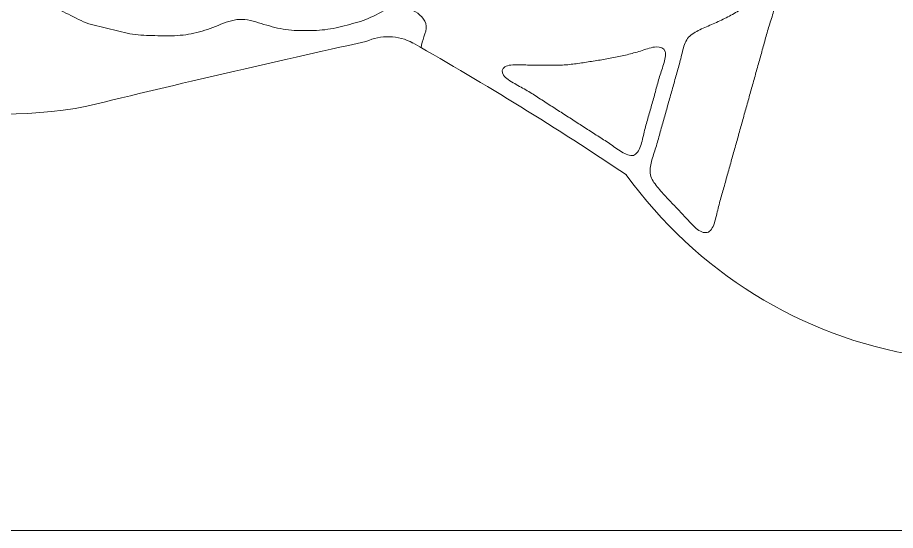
# Model space of a CAD drawing. Header units: inches. Extents: x 36 to 189, y -75 to 56.
# Drawn here: x 44.49 to 56.2, y -74.69 to -67.85 of the extents above; entities that cross this region are included whole.
import ezdxf

# ---------------------------------------------------------------- set-up
doc = ezdxf.new("R2010")
doc.units = ezdxf.units.IN
for name, color, linetype, lineweight in [('01_ORIGINAL_CAD', 7, 'Continuous', 20), ('10_EXTENSION_MASSES', 7, 'Continuous', 15), ('15_NEIGHBOURHOOD_CIRCULATION', 7, 'Continuous', 13)]:
    doc.layers.add(name, color=color, linetype=linetype, lineweight=lineweight)

# ---------------------------------------------------------------- blocks, each defined once
blk = doc.blocks.new('OPTION_07_SCALES')
at = {"layer": '01_ORIGINAL_CAD'}
blk.add_line((71.442, 17.312), (36.248, 17.312), dxfattribs=at)
for centre, radius, start, end in [((44.306, 28.951), 6.083, 233.183, 280.5392), ((49.433, 23.211), 0.689, 61.2688, 115.2094), ((83.889, -134.15), 161.762, 102.40484, 103.75801), ((27.349, -15.654), 45.391, 56.1832, 60.407), ((57.468, 25.543), 5.979, 215.6658, 260.7622)]:
    blk.add_arc(centre, radius, start, end, dxfattribs=at)
at = {"layer": '10_EXTENSION_MASSES'}
for points, knots in [([(53.427, 23.875), (53.462, 23.922), (53.513, 23.953), (53.569, 23.982), (53.625, 24.01), (53.686, 24.035), (53.745, 24.061), (53.805, 24.087), (53.863, 24.113), (53.921, 24.142), (53.978, 24.17), (54.034, 24.199), (54.087, 24.233), (54.141, 24.266), (54.192, 24.303), (54.247, 24.341), (54.303, 24.379), (54.362, 24.418), (54.422, 24.438), (54.481, 24.457), (54.539, 24.458), (54.567, 24.425), (54.595, 24.393), (54.593, 24.328), (54.58, 24.263), (54.567, 24.198), (54.542, 24.132), (54.522, 24.069), (54.501, 24.006), (54.485, 23.945), (54.468, 23.884), (54.451, 23.823), (54.434, 23.761), (54.417, 23.699), (54.4, 23.637), (54.382, 23.575), (54.365, 23.513), (54.348, 23.451), (54.33, 23.39), (54.313, 23.328), (54.296, 23.266), (54.278, 23.204), (54.261, 23.142), (54.244, 23.08), (54.227, 23.018), (54.209, 22.956), (54.192, 22.895), (54.175, 22.833), (54.157, 22.771), (54.14, 22.709), (54.123, 22.647), (54.106, 22.585), (54.088, 22.523), (54.071, 22.462), (54.054, 22.4), (54.036, 22.338), (54.019, 22.276), (54.002, 22.214), (53.985, 22.152), (53.967, 22.09), (53.95, 22.028), (53.933, 21.966), (53.915, 21.904), (53.898, 21.843), (53.88, 21.782), (53.862, 21.721), (53.846, 21.658), (53.831, 21.595), (53.817, 21.529), (53.799, 21.463), (53.78, 21.398), (53.757, 21.332), (53.72, 21.303), (53.682, 21.274), (53.629, 21.282), (53.578, 21.314), (53.528, 21.345), (53.48, 21.4), (53.434, 21.451), (53.388, 21.501), (53.344, 21.548), (53.301, 21.594), (53.257, 21.64), (53.213, 21.685), (53.169, 21.732), (53.125, 21.779), (53.081, 21.828), (53.039, 21.878), (52.996, 21.928), (52.956, 21.979), (52.938, 22.035), (52.921, 22.09), (52.926, 22.151), (52.94, 22.212), (52.954, 22.274), (52.977, 22.337), (52.997, 22.399), (53.017, 22.461), (53.034, 22.523), (53.051, 22.585), (53.068, 22.646), (53.085, 22.708), (53.102, 22.77), (53.12, 22.832), (53.137, 22.894), (53.155, 22.956), (53.172, 23.018), (53.189, 23.079), (53.207, 23.141), (53.224, 23.203), (53.242, 23.265), (53.259, 23.327), (53.277, 23.388), (53.295, 23.449), (53.311, 23.512), (53.328, 23.574), (53.343, 23.638), (53.359, 23.702), (53.375, 23.765), (53.393, 23.828), (53.427, 23.875)], [0, 0, 0, 0, 0.025, 0.025, 0.025, 0.05, 0.05, 0.05, 0.075, 0.075, 0.075, 0.1, 0.1, 0.1, 0.125, 0.125, 0.125, 0.15, 0.15, 0.15, 0.175, 0.175, 0.175, 0.2, 0.2, 0.2, 0.225, 0.225, 0.225, 0.25, 0.25, 0.25, 0.275, 0.275, 0.275, 0.3, 0.3, 0.3, 0.325, 0.325, 0.325, 0.35, 0.35, 0.35, 0.375, 0.375, 0.375, 0.4, 0.4, 0.4, 0.425, 0.425, 0.425, 0.45, 0.45, 0.45, 0.475, 0.475, 0.475, 0.5, 0.5, 0.5, 0.525, 0.525, 0.525, 0.55, 0.55, 0.55, 0.575, 0.575, 0.575, 0.6, 0.6, 0.6, 0.625, 0.625, 0.625, 0.65, 0.65, 0.65, 0.675, 0.675, 0.675, 0.7, 0.7, 0.7, 0.725, 0.725, 0.725, 0.75, 0.75, 0.75, 0.775, 0.775, 0.775, 0.8, 0.8, 0.8, 0.825, 0.825, 0.825, 0.85, 0.85, 0.85, 0.875, 0.875, 0.875, 0.9, 0.9, 0.9, 0.925, 0.925, 0.925, 0.95, 0.95, 0.95, 0.975, 0.975, 0.975, 1, 1, 1, 1]), ([(50.973, 23.386), (50.945, 23.428), (50.952, 23.474), (50.992, 23.498), (51.032, 23.523), (51.104, 23.525), (51.172, 23.525), (51.24, 23.524), (51.303, 23.521), (51.365, 23.52), (51.427, 23.518), (51.488, 23.519), (51.55, 23.519), (51.612, 23.519), (51.675, 23.517), (51.737, 23.52), (51.799, 23.522), (51.86, 23.529), (51.92, 23.536), (51.981, 23.544), (52.042, 23.554), (52.102, 23.563), (52.163, 23.572), (52.223, 23.582), (52.284, 23.592), (52.344, 23.602), (52.404, 23.613), (52.464, 23.625), (52.524, 23.637), (52.584, 23.65), (52.642, 23.665), (52.701, 23.679), (52.759, 23.696), (52.822, 23.716), (52.884, 23.737), (52.95, 23.761), (53.007, 23.764), (53.064, 23.766), (53.112, 23.746), (53.127, 23.703), (53.142, 23.66), (53.125, 23.593), (53.106, 23.529), (53.087, 23.465), (53.066, 23.405), (53.048, 23.345), (53.03, 23.285), (53.014, 23.226), (52.998, 23.166), (52.982, 23.106), (52.965, 23.046), (52.948, 22.986), (52.931, 22.926), (52.914, 22.866), (52.897, 22.807), (52.88, 22.748), (52.863, 22.69), (52.848, 22.627), (52.834, 22.564), (52.822, 22.498), (52.8, 22.439), (52.779, 22.38), (52.748, 22.329), (52.704, 22.316), (52.66, 22.304), (52.602, 22.331), (52.547, 22.364), (52.491, 22.397), (52.439, 22.438), (52.386, 22.474), (52.334, 22.51), (52.282, 22.542), (52.23, 22.575), (52.178, 22.608), (52.126, 22.642), (52.073, 22.676), (52.021, 22.709), (51.969, 22.743), (51.917, 22.777), (51.864, 22.811), (51.812, 22.844), (51.76, 22.878), (51.707, 22.912), (51.655, 22.945), (51.603, 22.979), (51.55, 23.013), (51.498, 23.047), (51.446, 23.081), (51.394, 23.114), (51.343, 23.148), (51.289, 23.179), (51.236, 23.211), (51.181, 23.24), (51.122, 23.273), (51.063, 23.307), (51, 23.344), (50.973, 23.386)], [0, 0, 0, 0, 0.03125, 0.03125, 0.03125, 0.0625, 0.0625, 0.0625, 0.09375, 0.09375, 0.09375, 0.125, 0.125, 0.125, 0.15625, 0.15625, 0.15625, 0.1875, 0.1875, 0.1875, 0.21875, 0.21875, 0.21875, 0.25, 0.25, 0.25, 0.28125, 0.28125, 0.28125, 0.3125, 0.3125, 0.3125, 0.34375, 0.34375, 0.34375, 0.375, 0.375, 0.375, 0.40625, 0.40625, 0.40625, 0.4375, 0.4375, 0.4375, 0.46875, 0.46875, 0.46875, 0.5, 0.5, 0.5, 0.53125, 0.53125, 0.53125, 0.5625, 0.5625, 0.5625, 0.59375, 0.59375, 0.59375, 0.625, 0.625, 0.625, 0.65625, 0.65625, 0.65625, 0.6875, 0.6875, 0.6875, 0.71875, 0.71875, 0.71875, 0.75, 0.75, 0.75, 0.78125, 0.78125, 0.78125, 0.8125, 0.8125, 0.8125, 0.84375, 0.84375, 0.84375, 0.875, 0.875, 0.875, 0.90625, 0.90625, 0.90625, 0.9375, 0.9375, 0.9375, 0.96875, 0.96875, 0.96875, 1, 1, 1, 1])]:
    blk.add_open_spline(points, degree=3, knots=knots, dxfattribs=at)
at = {"layer": '15_NEIGHBOURHOOD_CIRCULATION'}
blk.add_open_spline([(49.875, 23.752), (49.879, 23.849), (49.949, 23.951), (49.943, 24.041), (49.938, 24.13), (49.856, 24.207), (49.764, 24.251), (49.673, 24.295), (49.573, 24.307), (49.479, 24.283), (49.385, 24.259), (49.297, 24.2), (49.205, 24.158), (49.114, 24.115), (49.02, 24.089), (48.923, 24.064), (48.827, 24.038), (48.729, 24.012), (48.63, 23.998), (48.531, 23.983), (48.432, 23.98), (48.332, 23.98), (48.232, 23.98), (48.132, 23.984), (48.034, 24), (47.936, 24.017), (47.84, 24.046), (47.744, 24.075), (47.647, 24.105), (47.55, 24.134), (47.453, 24.13), (47.357, 24.126), (47.262, 24.088), (47.168, 24.051), (47.073, 24.014), (46.979, 23.978), (46.883, 23.954), (46.787, 23.93), (46.689, 23.918), (46.589, 23.913), (46.49, 23.909), (46.388, 23.911), (46.288, 23.915), (46.188, 23.918), (46.09, 23.922), (45.992, 23.939), (45.894, 23.957), (45.797, 23.987), (45.699, 24.011), (45.602, 24.034), (45.503, 24.051), (45.41, 24.085), (45.317, 24.119), (45.23, 24.171), (45.14, 24.215), (45.049, 24.259), (44.956, 24.296), (44.867, 24.34), (44.778, 24.384), (44.693, 24.436), (44.611, 24.494), (44.529, 24.553), (44.449, 24.618), (44.374, 24.68), (44.299, 24.743), (44.229, 24.802), (44.161, 24.887), (44.094, 24.972), (44.029, 25.083), (44.068, 25.127), (44.107, 25.172), (44.249, 25.15), (44.338, 25.194), (44.428, 25.238), (44.466, 25.347), (44.46, 25.446), (44.454, 25.545), (44.404, 25.633), (44.322, 25.681), (44.24, 25.728), (44.127, 25.735), (44.035, 25.773), (43.943, 25.811), (43.871, 25.88), (43.778, 25.913), (43.685, 25.947), (43.57, 25.945), (43.485, 25.99)], degree=3, knots=[0, 0, 0, 0, 0.034483, 0.034483, 0.034483, 0.068966, 0.068966, 0.068966, 0.103448, 0.103448, 0.103448, 0.137931, 0.137931, 0.137931, 0.172414, 0.172414, 0.172414, 0.206897, 0.206897, 0.206897, 0.241379, 0.241379, 0.241379, 0.275862, 0.275862, 0.275862, 0.310345, 0.310345, 0.310345, 0.344828, 0.344828, 0.344828, 0.37931, 0.37931, 0.37931, 0.413793, 0.413793, 0.413793, 0.448276, 0.448276, 0.448276, 0.482759, 0.482759, 0.482759, 0.517241, 0.517241, 0.517241, 0.551724, 0.551724, 0.551724, 0.586207, 0.586207, 0.586207, 0.62069, 0.62069, 0.62069, 0.655172, 0.655172, 0.655172, 0.689655, 0.689655, 0.689655, 0.724138, 0.724138, 0.724138, 0.758621, 0.758621, 0.758621, 0.793103, 0.793103, 0.793103, 0.827586, 0.827586, 0.827586, 0.862069, 0.862069, 0.862069, 0.896552, 0.896552, 0.896552, 0.931034, 0.931034, 0.931034, 0.965517, 0.965517, 0.965517, 1, 1, 1, 1], dxfattribs=at)

msp = doc.modelspace()

# ---------------------------------------------------------------- block references
msp.add_blockref('OPTION_07_SCALES', (0, -92))

doc.saveas('drawing.dxf')
